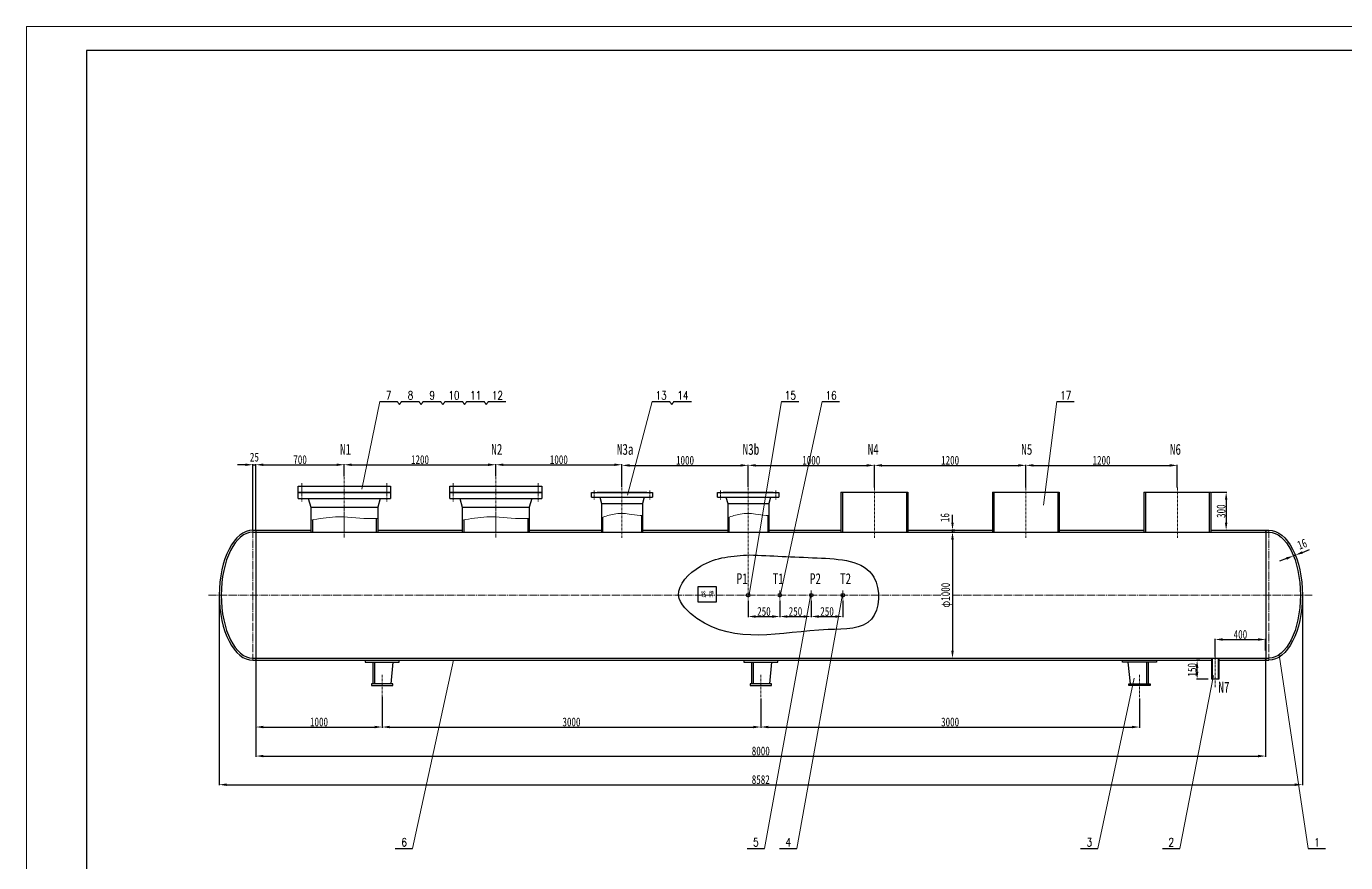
# Model space of a CAD drawing. Header units: millimetres. Extents: x -6371 to 767738, y -126878 to 1396.
# Drawn here: x 509363 to 519814, y -122221 to -115592 of the extents above; entities that cross this region are included whole.
import ezdxf
from ezdxf.enums import TextEntityAlignment as Align

# ---------------------------------------------------------------- set-up
doc = ezdxf.new("R2010")
doc.units = ezdxf.units.MM
doc.header["$LTSCALE"] = 25
doc.header["$PDMODE"] = 1
doc.linetypes.add('ZXX-L', pattern=[3.28, 2.5, -0.3, 0.18, -0.3])
doc.linetypes.add('ZXX-S', pattern=[1.27, 0.75, -0.2, 0.12, -0.2])
doc.layers.get('Defpoints').update_dxf_attribs({"linetype": 'CONTINUOUS'})
for name, color, linetype, lineweight in [('A 粗实线', 1, 'CONTINUOUS', 25), ('B 细实线', 7, 'CONTINUOUS', 15), ('C 文 字', 2, 'CONTINUOUS', 20), ('D 短中心线', 3, 'ZXX-S', 18), ('E 长中心线', 3, 'ZXX-L', 15), ('J 标注尺寸', 2, 'CONTINUOUS', 15)]:
    doc.layers.add(name, color=color, linetype=linetype, lineweight=lineweight)
doc.styles.add('HZTXT', font='SIMFANG.TTF', dxfattribs={"width": 0.75})
doc.styles.add('ROMANC', font='romanc', dxfattribs={"width": 0.7, "height": 6})
doc.styles.add('标题中文', font='SIMFANG.TTF', dxfattribs={"width": 0.7})
doc.dimstyles.new('通用标注4.0', dxfattribs={"dimtxt": 70, "dimasz": 60, "dimexe": 5, "dimexo": 5, "dimgap": 5, "dimtad": 1, "dimdec": 0, "dimzin": 0, "dimdsep": 46, "dimtxsty": 'HZTXT', "dimcen": 5, "dimadec": 0, "dimazin": 0, "dimtfac": 0.375, "dimtdec": 0, "dimtmove": 2, "dimatfit": 3, "dimfxl": 0, "dimtzin": 0, "dimarcsym": 0})

# ---------------------------------------------------------------- blocks, each defined once
blk = doc.blocks.new('*D121')
at = {"layer": 'Defpoints', "color": 0}
for p in [(511881, -119067), (511881, -119166), (511181, -119585)]:
    blk.add_point(p, dxfattribs=at)
at = {"layer": 'J 标注尺寸', "color": 0, "lineweight": -2}
for p, q in [((511181, -119580), (511181, -119062)), ((511241, -119067), (511821, -119067)), ((511881, -119161), (511881, -119062))]:
    blk.add_line(p, q, dxfattribs=at)
at = {"layer": 'J 标注尺寸', "color": 0}
for points in [[(511241, -119057), (511241, -119077), (511181, -119067)], [(511821, -119057), (511821, -119077), (511881, -119067)]]:
    blk.add_solid(points, dxfattribs=at)
at = {"layer": 'J 标注尺寸', "color": 0, "insert": (511531, -119027), "char_height": 70, "attachment_point": 5, "style": 'HZTXT'}
blk.add_mtext('700', dxfattribs=at)
blk = doc.blocks.new('*D122')
at = {"layer": 'Defpoints', "color": 0}
for p in [(513081, -119067), (511881, -119166), (513081, -119166)]:
    blk.add_point(p, dxfattribs=at)
at = {"layer": 'J 标注尺寸', "color": 0, "lineweight": -2}
for p, q in [((511881, -119161), (511881, -119062)), ((511941, -119067), (513021, -119067)), ((513081, -119161), (513081, -119062))]:
    blk.add_line(p, q, dxfattribs=at)
at = {"layer": 'J 标注尺寸', "color": 0}
for points in [[(511941, -119057), (511941, -119077), (511881, -119067)], [(513021, -119057), (513021, -119077), (513081, -119067)]]:
    blk.add_solid(points, dxfattribs=at)
at = {"layer": 'J 标注尺寸', "color": 0, "insert": (512481, -119027), "char_height": 70, "attachment_point": 5, "style": 'HZTXT'}
blk.add_mtext('1200', dxfattribs=at)
blk = doc.blocks.new('*D123')
at = {"layer": 'Defpoints', "color": 0}
for p in [(514081, -119067), (513081, -119166), (514081, -119247)]:
    blk.add_point(p, dxfattribs=at)
at = {"layer": 'J 标注尺寸', "color": 0, "lineweight": -2}
for p, q in [((513081, -119161), (513081, -119062)), ((513141, -119067), (514021, -119067)), ((514081, -119242), (514081, -119062))]:
    blk.add_line(p, q, dxfattribs=at)
at = {"layer": 'J 标注尺寸', "color": 0}
for points in [[(513141, -119057), (513141, -119077), (513081, -119067)], [(514021, -119057), (514021, -119077), (514081, -119067)]]:
    blk.add_solid(points, dxfattribs=at)
at = {"layer": 'J 标注尺寸', "color": 0, "insert": (513581, -119027), "char_height": 70, "attachment_point": 5, "style": 'HZTXT'}
blk.add_mtext('1000', dxfattribs=at)
blk = doc.blocks.new('*D110')
at = {"layer": 'Defpoints', "color": 0}
for p in [(515081, -119072), (514081, -119242), (515081, -119247)]:
    blk.add_point(p, dxfattribs=at)
at = {"layer": 'J 标注尺寸', "color": 0, "lineweight": -2}
for p, q in [((514081, -119237), (514081, -119067)), ((514141, -119072), (515021, -119072)), ((515081, -119242), (515081, -119067))]:
    blk.add_line(p, q, dxfattribs=at)
at = {"layer": 'J 标注尺寸', "color": 0}
for points in [[(514141, -119062), (514141, -119082), (514081, -119072)], [(515021, -119062), (515021, -119082), (515081, -119072)]]:
    blk.add_solid(points, dxfattribs=at)
at = {"layer": 'J 标注尺寸', "color": 0, "insert": (514581, -119032), "char_height": 70, "attachment_point": 5, "style": 'HZTXT'}
blk.add_mtext('1000', dxfattribs=at)
blk = doc.blocks.new('*D111')
at = {"layer": 'Defpoints', "color": 0}
for p in [(516081, -119072), (515081, -119242), (516081, -119252)]:
    blk.add_point(p, dxfattribs=at)
at = {"layer": 'J 标注尺寸', "color": 0, "lineweight": -2}
for p, q in [((515081, -119237), (515081, -119067)), ((515141, -119072), (516021, -119072)), ((516081, -119247), (516081, -119067))]:
    blk.add_line(p, q, dxfattribs=at)
at = {"layer": 'J 标注尺寸', "color": 0}
for points in [[(515141, -119062), (515141, -119082), (515081, -119072)], [(516021, -119062), (516021, -119082), (516081, -119072)]]:
    blk.add_solid(points, dxfattribs=at)
at = {"layer": 'J 标注尺寸', "color": 0, "insert": (515581, -119032), "char_height": 70, "attachment_point": 5, "style": 'HZTXT'}
blk.add_mtext('1000', dxfattribs=at)
blk = doc.blocks.new('*D112')
at = {"layer": 'Defpoints', "color": 0}
for p in [(517281, -119072), (516081, -119171), (517281, -119252)]:
    blk.add_point(p, dxfattribs=at)
at = {"layer": 'J 标注尺寸', "color": 0, "lineweight": -2}
for p, q in [((516081, -119166), (516081, -119067)), ((516141, -119072), (517221, -119072)), ((517281, -119247), (517281, -119067))]:
    blk.add_line(p, q, dxfattribs=at)
at = {"layer": 'J 标注尺寸', "color": 0}
for points in [[(516141, -119062), (516141, -119082), (516081, -119072)], [(517221, -119062), (517221, -119082), (517281, -119072)]]:
    blk.add_solid(points, dxfattribs=at)
at = {"layer": 'J 标注尺寸', "color": 0, "insert": (516681, -119032), "char_height": 70, "attachment_point": 5, "style": 'HZTXT'}
blk.add_mtext('1200', dxfattribs=at)
blk = doc.blocks.new('*D113')
at = {"layer": 'Defpoints', "color": 0}
for p in [(518481, -119072), (517281, -119171), (518481, -119252)]:
    blk.add_point(p, dxfattribs=at)
at = {"layer": 'J 标注尺寸', "color": 0, "lineweight": -2}
for p, q in [((517281, -119166), (517281, -119067)), ((517341, -119072), (518421, -119072)), ((518481, -119247), (518481, -119067))]:
    blk.add_line(p, q, dxfattribs=at)
at = {"layer": 'J 标注尺寸', "color": 0}
for points in [[(517341, -119062), (517341, -119082), (517281, -119072)], [(518421, -119062), (518421, -119082), (518481, -119072)]]:
    blk.add_solid(points, dxfattribs=at)
at = {"layer": 'J 标注尺寸', "color": 0, "insert": (517881, -119032), "char_height": 70, "attachment_point": 5, "style": 'HZTXT'}
blk.add_mtext('1200', dxfattribs=at)
blk = doc.blocks.new('*D114')
at = {"layer": 'Defpoints', "color": 0}
for p in [(511181, -120617), (512181, -120901), (512181, -121146)]:
    blk.add_point(p, dxfattribs=at)
at = {"layer": 'J 标注尺寸', "color": 0, "lineweight": -2}
for p, q in [((511181, -120622), (511181, -121151)), ((512181, -120906), (512181, -121151)), ((511241, -121146), (512121, -121146))]:
    blk.add_line(p, q, dxfattribs=at)
at = {"layer": 'J 标注尺寸', "color": 0}
for points in [[(511241, -121136), (511241, -121156), (511181, -121146)], [(512121, -121136), (512121, -121156), (512181, -121146)]]:
    blk.add_solid(points, dxfattribs=at)
at = {"layer": 'J 标注尺寸', "color": 0, "insert": (511681, -121106), "char_height": 70, "attachment_point": 5, "style": 'HZTXT'}
blk.add_mtext('1000', dxfattribs=at)
blk = doc.blocks.new('*D124')
at = {"layer": 'Defpoints', "color": 0}
for p in [(512181, -120915), (515181, -120915), (515181, -121146)]:
    blk.add_point(p, dxfattribs=at)
at = {"layer": 'J 标注尺寸', "color": 0, "lineweight": -2}
for p, q in [((512181, -120920), (512181, -121151)), ((515181, -120920), (515181, -121151)), ((512241, -121146), (515121, -121146))]:
    blk.add_line(p, q, dxfattribs=at)
at = {"layer": 'J 标注尺寸', "color": 0}
for points in [[(512241, -121136), (512241, -121156), (512181, -121146)], [(515121, -121136), (515121, -121156), (515181, -121146)]]:
    blk.add_solid(points, dxfattribs=at)
at = {"layer": 'J 标注尺寸', "color": 0, "insert": (513681, -121106), "char_height": 70, "attachment_point": 5, "style": 'HZTXT'}
blk.add_mtext('3000', dxfattribs=at)
blk = doc.blocks.new('*D115')
at = {"layer": 'Defpoints', "color": 0}
for p in [(518638, -120617), (518664, -120617), (518730, -120767)]:
    blk.add_point(p, dxfattribs=at)
at = {"layer": 'J 标注尺寸', "color": 0, "lineweight": -2}
for p, q in [((518659, -120617), (518633, -120617)), ((518638, -120707), (518638, -120677)), ((518725, -120767), (518633, -120767))]:
    blk.add_line(p, q, dxfattribs=at)
at = {"layer": 'J 标注尺寸', "color": 0}
for points in [[(518628, -120677), (518648, -120677), (518638, -120617)], [(518628, -120707), (518648, -120707), (518638, -120767)]]:
    blk.add_solid(points, dxfattribs=at)
at = {"layer": 'J 标注尺寸', "color": 0, "insert": (518598, -120692), "char_height": 70, "attachment_point": 5, "rotation": 90, "style": 'HZTXT'}
blk.add_mtext('150', dxfattribs=at)
blk = doc.blocks.new('*D125')
at = {"layer": 'Defpoints', "color": 0}
for p in [(519181, -120452), (518781, -120591), (519181, -120543)]:
    blk.add_point(p, dxfattribs=at)
at = {"layer": 'J 标注尺寸', "color": 0, "lineweight": -2}
for p, q in [((518781, -120586), (518781, -120447)), ((518841, -120452), (519121, -120452)), ((519181, -120538), (519181, -120447))]:
    blk.add_line(p, q, dxfattribs=at)
at = {"layer": 'J 标注尺寸', "color": 0}
for points in [[(518841, -120442), (518841, -120462), (518781, -120452)], [(519121, -120442), (519121, -120462), (519181, -120452)]]:
    blk.add_solid(points, dxfattribs=at)
at = {"layer": 'J 标注尺寸', "color": 0, "insert": (518981, -120412), "char_height": 70, "attachment_point": 5, "style": 'HZTXT'}
blk.add_mtext('400', dxfattribs=at)
blk = doc.blocks.new('*D126')
at = {"layer": 'Defpoints', "color": 0}
for p in [(515181, -120915), (518181, -120915), (518181, -121146)]:
    blk.add_point(p, dxfattribs=at)
at = {"layer": 'J 标注尺寸', "color": 0, "lineweight": -2}
for p, q in [((515181, -120920), (515181, -121151)), ((518181, -120920), (518181, -121151)), ((515241, -121146), (518121, -121146))]:
    blk.add_line(p, q, dxfattribs=at)
at = {"layer": 'J 标注尺寸', "color": 0}
for points in [[(515241, -121136), (515241, -121156), (515181, -121146)], [(518121, -121136), (518121, -121156), (518181, -121146)]]:
    blk.add_solid(points, dxfattribs=at)
at = {"layer": 'J 标注尺寸', "color": 0, "insert": (516681, -121106), "char_height": 70, "attachment_point": 5, "style": 'HZTXT'}
blk.add_mtext('3000', dxfattribs=at)
blk = doc.blocks.new('*D127')
at = {"layer": 'Defpoints', "color": 0}
for p in [(511181, -120617), (519181, -120617), (519181, -121376)]:
    blk.add_point(p, dxfattribs=at)
at = {"layer": 'J 标注尺寸', "color": 0, "lineweight": -2}
for p, q in [((511181, -120622), (511181, -121381)), ((519181, -120622), (519181, -121381)), ((511241, -121376), (519121, -121376))]:
    blk.add_line(p, q, dxfattribs=at)
at = {"layer": 'J 标注尺寸', "color": 0}
for points in [[(511241, -121366), (511241, -121386), (511181, -121376)], [(519121, -121366), (519121, -121386), (519181, -121376)]]:
    blk.add_solid(points, dxfattribs=at)
at = {"layer": 'J 标注尺寸', "color": 0, "insert": (515181, -121336), "char_height": 70, "attachment_point": 5, "style": 'HZTXT'}
blk.add_mtext('8000', dxfattribs=at)
blk = doc.blocks.new('*D128')
at = {"layer": 'Defpoints', "color": 0}
for p in [(510890, -120101), (519472, -120101), (519472, -121603)]:
    blk.add_point(p, dxfattribs=at)
at = {"layer": 'J 标注尺寸', "color": 0, "lineweight": -2}
for p, q in [((510890, -120106), (510890, -121608)), ((519472, -120106), (519472, -121608)), ((510950, -121603), (519412, -121603))]:
    blk.add_line(p, q, dxfattribs=at)
at = {"layer": 'J 标注尺寸', "color": 0}
for points in [[(510950, -121593), (510950, -121613), (510890, -121603)], [(519412, -121593), (519412, -121613), (519472, -121603)]]:
    blk.add_solid(points, dxfattribs=at)
at = {"layer": 'J 标注尺寸', "color": 0, "insert": (515181, -121563), "char_height": 70, "attachment_point": 5, "style": 'HZTXT'}
blk.add_mtext('8582', dxfattribs=at)
blk = doc.blocks.new('*D116')
at = {"layer": 'Defpoints', "color": 0}
for p in [(515331, -120137), (515581, -120137), (515581, -120270)]:
    blk.add_point(p, dxfattribs=at)
at = {"layer": 'J 标注尺寸', "color": 0, "lineweight": -2}
for p, q in [((515331, -120142), (515331, -120275)), ((515581, -120142), (515581, -120275)), ((515391, -120270), (515521, -120270))]:
    blk.add_line(p, q, dxfattribs=at)
at = {"layer": 'J 标注尺寸', "color": 0}
for points in [[(515391, -120260), (515391, -120280), (515331, -120270)], [(515521, -120260), (515521, -120280), (515581, -120270)]]:
    blk.add_solid(points, dxfattribs=at)
at = {"layer": 'J 标注尺寸', "color": 0, "insert": (515456, -120230), "char_height": 70, "attachment_point": 5, "style": 'HZTXT'}
blk.add_mtext('250', dxfattribs=at)
blk = doc.blocks.new('*D117')
at = {"layer": 'Defpoints', "color": 0}
for p in [(515081, -120137), (515331, -120137), (515331, -120270)]:
    blk.add_point(p, dxfattribs=at)
at = {"layer": 'J 标注尺寸', "color": 0, "lineweight": -2}
for p, q in [((515081, -120142), (515081, -120275)), ((515331, -120142), (515331, -120275)), ((515141, -120270), (515271, -120270))]:
    blk.add_line(p, q, dxfattribs=at)
at = {"layer": 'J 标注尺寸', "color": 0}
for points in [[(515141, -120260), (515141, -120280), (515081, -120270)], [(515271, -120260), (515271, -120280), (515331, -120270)]]:
    blk.add_solid(points, dxfattribs=at)
at = {"layer": 'J 标注尺寸', "color": 0, "insert": (515206, -120230), "char_height": 70, "attachment_point": 5, "style": 'HZTXT'}
blk.add_mtext('250', dxfattribs=at)
blk = doc.blocks.new('*D118')
at = {"layer": 'Defpoints', "color": 0}
for p in [(515581, -120137), (515831, -120137), (515831, -120270)]:
    blk.add_point(p, dxfattribs=at)
at = {"layer": 'J 标注尺寸', "color": 0, "lineweight": -2}
for p, q in [((515581, -120142), (515581, -120275)), ((515831, -120142), (515831, -120275)), ((515641, -120270), (515771, -120270))]:
    blk.add_line(p, q, dxfattribs=at)
at = {"layer": 'J 标注尺寸', "color": 0}
for points in [[(515641, -120260), (515641, -120280), (515581, -120270)], [(515771, -120260), (515771, -120280), (515831, -120270)]]:
    blk.add_solid(points, dxfattribs=at)
at = {"layer": 'J 标注尺寸', "color": 0, "insert": (515706, -120230), "char_height": 70, "attachment_point": 5, "style": 'HZTXT'}
blk.add_mtext('250', dxfattribs=at)
blk = doc.blocks.new('*D119')
at = {"layer": 'Defpoints', "color": 0}
for p in [(516723, -119601), (516628, -120601), (516700, -120601)]:
    blk.add_point(p, dxfattribs=at)
at = {"layer": 'J 标注尺寸', "color": 0, "lineweight": -2}
for p, q in [((516718, -119601), (516695, -119601)), ((516700, -119661), (516700, -120541)), ((516633, -120601), (516705, -120601))]:
    blk.add_line(p, q, dxfattribs=at)
at = {"layer": 'J 标注尺寸', "color": 0}
for points in [[(516690, -119661), (516710, -119661), (516700, -119601)], [(516690, -120541), (516710, -120541), (516700, -120601)]]:
    blk.add_solid(points, dxfattribs=at)
at = {"layer": 'J 标注尺寸', "color": 0, "insert": (516654, -120101), "char_height": 70, "attachment_point": 5, "rotation": 90, "style": 'HZTXT'}
blk.add_mtext('φ1000', dxfattribs=at)
blk = doc.blocks.new('*D120')
at = {"layer": 'Defpoints', "color": 0}
for p in [(516700, -119585), (516723, -119585), (516723, -119601)]:
    blk.add_point(p, dxfattribs=at)
at = {"layer": 'J 标注尺寸', "color": 0, "lineweight": -2}
for p, q in [((516700, -119525), (516700, -119465)), ((516718, -119585), (516695, -119585)), ((516718, -119601), (516695, -119601)), ((516700, -119601), (516700, -119585)), ((516700, -119661), (516700, -119721))]:
    blk.add_line(p, q, dxfattribs=at)
at = {"layer": 'J 标注尺寸', "color": 0}
for points in [[(516690, -119525), (516710, -119525), (516700, -119585)], [(516690, -119661), (516710, -119661), (516700, -119601)]]:
    blk.add_solid(points, dxfattribs=at)
at = {"layer": 'J 标注尺寸', "color": 0, "insert": (516640, -119486), "char_height": 70, "attachment_point": 5, "rotation": 90, "style": 'HZTXT'}
blk.add_mtext('16', dxfattribs=at)
blk = doc.blocks.new('*D129')
at = {"layer": 'Defpoints', "color": 0}
for p in [(518746, -119285), (518803, -119585), (518868, -119585)]:
    blk.add_point(p, dxfattribs=at)
at = {"layer": 'J 标注尺寸', "color": 0, "lineweight": -2}
for p, q in [((518751, -119285), (518873, -119285)), ((518868, -119345), (518868, -119525)), ((518808, -119585), (518873, -119585))]:
    blk.add_line(p, q, dxfattribs=at)
at = {"layer": 'J 标注尺寸', "color": 0}
for points in [[(518858, -119345), (518878, -119345), (518868, -119285)], [(518858, -119525), (518878, -119525), (518868, -119585)]]:
    blk.add_solid(points, dxfattribs=at)
at = {"layer": 'J 标注尺寸', "color": 0, "insert": (518828, -119435), "char_height": 70, "attachment_point": 5, "rotation": 90, "style": 'HZTXT'}
blk.add_mtext('300', dxfattribs=at)
blk = doc.blocks.new('*D130')
at = {"layer": 'Defpoints', "color": 0}
for p in [(511181, -119067), (511156, -119585), (511181, -119585)]:
    blk.add_point(p, dxfattribs=at)
at = {"layer": 'J 标注尺寸', "color": 0, "lineweight": -2}
for p, q in [((511096, -119067), (511036, -119067)), ((511156, -119580), (511156, -119062)), ((511156, -119067), (511181, -119067)), ((511181, -119580), (511181, -119062)), ((511241, -119067), (511301, -119067))]:
    blk.add_line(p, q, dxfattribs=at)
at = {"layer": 'J 标注尺寸', "color": 0}
for points in [[(511096, -119057), (511096, -119077), (511156, -119067)], [(511241, -119057), (511241, -119077), (511181, -119067)]]:
    blk.add_solid(points, dxfattribs=at)
at = {"layer": 'J 标注尺寸', "color": 0, "insert": (511169, -119007), "char_height": 70, "attachment_point": 5, "style": 'HZTXT'}
blk.add_mtext('25', dxfattribs=at)
blk = doc.blocks.new('*D131')
at = {"layer": 'Defpoints', "color": 0}
for p in [(519405, -119798), (519416, -119783), (519420, -119793)]:
    blk.add_point(p, dxfattribs=at)
at = {"layer": 'J 标注尺寸', "color": 0, "lineweight": -2}
for p, q in [((519472, -119762), (519528, -119740)), ((519346, -119810), (519290, -119832)), ((519404, -119794), (519400, -119784)), ((519402, -119789), (519416, -119783)), ((519418, -119788), (519414, -119779))]:
    blk.add_line(p, q, dxfattribs=at)
at = {"layer": 'J 标注尺寸', "color": 0}
for points in [[(519469, -119753), (519476, -119771), (519416, -119783)], [(519342, -119801), (519349, -119820), (519402, -119789)]]:
    blk.add_solid(points, dxfattribs=at)
at = {"layer": 'J 标注尺寸', "color": 0, "insert": (519470, -119696), "char_height": 70, "attachment_point": 5, "rotation": 20.9662, "style": 'HZTXT'}
blk.add_mtext('16', dxfattribs=at)

msp = doc.modelspace()

# ---------------------------------------------------------------- linework, layer by layer
at = {"layer": 'A 粗实线'}
for p, q in [((512163, -118565.1), (512300.5, -118565.1)), ((512335.2, -118565.1), (512472.7, -118565.1)), ((512507.4, -118565.1), (512644.8, -118565.1)), ((512679.6, -118565.1), (512817, -118565.1)), ((512851.8, -118565.1), (512989.2, -118565.1)), ((513023.9, -118565.1), (513161.4, -118565.1)), ((514321.3, -118565.1), (514458.7, -118565.1)), ((514493.4, -118565.1), (514630.9, -118565.1)), ((515345, -118565.1), (515482.5, -118565.1)), ((515667.9, -118565.1), (515805.4, -118565.1)), ((517526.8, -118565.1), (517664.3, -118565.1)), ((511516.3, -119284.8), (511516.3, -119236.8)), ((511516.3, -119236.8), (512246.3, -119236.8)), ((512246.3, -119236.8), (512246.3, -119284.8)), ((512716.3, -119284.8), (512716.3, -119236.8)), ((512716.3, -119236.8), (513446.3, -119236.8)), ((513446.3, -119236.8), (513446.3, -119284.8)), ((511516.3, -119284.8), (512246.3, -119284.8)), ((511516.3, -119335.8), (511516.3, -119287.8)), ((511516.3, -119287.8), (512246.3, -119287.8)), ((511516.3, -119335.8), (512246.3, -119335.8)), ((511573.8, -119287.8), (511573.8, -119284.8)), ((511573.8, -119284.8), (512188.8, -119284.8)), ((511596.3, -119335.8), (511616.3, -119402.8)), ((512166.3, -119335.8), (512146.3, -119402.8)), ((512188.8, -119284.8), (512188.8, -119287.8)), ((512246.3, -119287.8), (512246.3, -119335.8)), ((512716.3, -119284.8), (513446.3, -119284.8)), ((512716.3, -119335.8), (512716.3, -119287.8)), ((512716.3, -119287.8), (513446.3, -119287.8)), ((512716.3, -119335.8), (513446.3, -119335.8)), ((512773.8, -119287.8), (512773.8, -119284.8)), ((512773.8, -119284.8), (513388.8, -119284.8)), ((512796.3, -119335.8), (512816.3, -119402.8)), ((513366.3, -119335.8), (513346.3, -119402.8)), ((513388.8, -119284.8), (513388.8, -119287.8)), ((513446.3, -119287.8), (513446.3, -119335.8)), ((513838.8, -119323.8), (513838.8, -119287.8)), ((513838.8, -119287.8), (514323.8, -119287.8)), ((513838.8, -119323.8), (514323.8, -119323.8)), ((513883.8, -119287.8), (513883.8, -119284.8)), ((513883.8, -119284.8), (514278.8, -119284.8)), ((513905.3, -119323.8), (513918.8, -119372.8)), ((514257.3, -119323.8), (514243.8, -119372.8)), ((514278.8, -119284.8), (514278.8, -119287.8)), ((514323.8, -119287.8), (514323.8, -119323.8)), ((514838.8, -119323.8), (514838.8, -119287.8)), ((514838.8, -119287.8), (515323.8, -119287.8)), ((514838.8, -119323.8), (515323.8, -119323.8)), ((514883.8, -119287.8), (514883.8, -119284.8)), ((514883.8, -119284.8), (515278.8, -119284.8)), ((514905.3, -119323.8), (514918.8, -119372.8)), ((515257.3, -119323.8), (515243.8, -119372.8)), ((515278.8, -119284.8), (515278.8, -119287.8)), ((515323.8, -119287.8), (515323.8, -119323.8)), ((515816.3, -119284.8), (515816.3, -119600.8)), ((515816.3, -119284.8), (516346.3, -119284.8)), ((515828.3, -119284.8), (515828.3, -119600.8)), ((516334.3, -119284.8), (516334.3, -119600.8)), ((516346.3, -119284.8), (516346.3, -119600.8)), ((517016.3, -119284.8), (517016.3, -119600.8)), ((517016.3, -119284.8), (517546.3, -119284.8)), ((517028.3, -119284.8), (517028.3, -119600.8)), ((517534.3, -119284.8), (517534.3, -119600.8)), ((517546.3, -119284.8), (517546.3, -119600.8)), ((518216.3, -119284.8), (518216.3, -119600.8)), ((518216.3, -119284.8), (518746.3, -119284.8)), ((518228.3, -119284.8), (518228.3, -119600.8)), ((518734.3, -119284.8), (518734.3, -119600.8)), ((518746.3, -119284.8), (518746.3, -119600.8)), ((511616.3, -119402.8), (511616.3, -119600.8)), ((511616.3, -119402.8), (512146.3, -119402.8)), ((512146.3, -119402.8), (512146.3, -119600.8)), ((512816.3, -119402.8), (512816.3, -119600.8)), ((512816.3, -119402.8), (513346.3, -119402.8)), ((513346.3, -119402.8), (513346.3, -119600.8)), ((513918.8, -119372.8), (513918.8, -119600.8)), ((513918.8, -119372.8), (514243.8, -119372.8)), ((514243.8, -119372.8), (514243.8, -119600.8)), ((514918.8, -119372.8), (514918.8, -119600.8)), ((514918.8, -119372.8), (515243.8, -119372.8)), ((515243.8, -119372.8), (515243.8, -119600.8)), ((511628.3, -119504.2), (511628.3, -119600.8)), ((512134.3, -119493.6), (512134.3, -119600.8)), ((512828.3, -119504.2), (512828.3, -119600.8)), ((513334.3, -119493.6), (513334.3, -119600.8)), ((513926.8, -119484), (513926.8, -119600.8)), ((514235.8, -119468.7), (514235.8, -119600.8)), ((514926.8, -119484), (514926.8, -119600.8)), ((515235.8, -119468.7), (515235.8, -119600.8)), ((511156.3, -119584.8), (511616.3, -119584.8)), ((511156.3, -119600.8), (519206.3, -119600.8)), ((511181.3, -119584.8), (511181.3, -120616.8)), ((512146.3, -119584.8), (512816.3, -119584.8)), ((513346.3, -119584.8), (513918.8, -119584.8)), ((514243.8, -119584.8), (514918.8, -119584.8)), ((515243.8, -119584.8), (515816.3, -119584.8)), ((516346.3, -119584.8), (517016.3, -119584.8)), ((517546.3, -119584.8), (518216.3, -119584.8)), ((518746.3, -119584.8), (519206.3, -119584.8)), ((519181.3, -119584.8), (519181.3, -120616.8)), ((511156.3, -120600.8), (519206.3, -120600.8)), ((518752.8, -120600.8), (518752.8, -120766.8)), ((518757.8, -120600.8), (518757.8, -120766.8)), ((518804.8, -120600.8), (518804.8, -120766.8)), ((518809.8, -120600.8), (518809.8, -120766.8)), ((511156.3, -120616.8), (518752.8, -120616.8)), ((512046.3, -120616.8), (512046.3, -120630.8)), ((512046.3, -120630.8), (512316.3, -120630.8)), ((512110.3, -120802.8), (512110.3, -120630.8)), ((512124.3, -120802.8), (512124.3, -120630.8)), ((512252.3, -120802.8), (512269.7, -120630.8)), ((512316.3, -120630.8), (512316.3, -120616.8)), ((515046.3, -120616.8), (515046.3, -120630.8)), ((515046.3, -120630.8), (515316.3, -120630.8)), ((515110.3, -120802.8), (515110.3, -120630.8)), ((515124.3, -120802.8), (515124.3, -120630.8)), ((515252.3, -120802.8), (515269.7, -120630.8)), ((515316.3, -120630.8), (515316.3, -120616.8)), ((518046.3, -120630.8), (518046.3, -120616.8)), ((518316.3, -120630.8), (518046.3, -120630.8)), ((518110.3, -120802.8), (518092.9, -120630.8)), ((518238.3, -120802.8), (518238.3, -120630.8)), ((518252.3, -120802.8), (518252.3, -120630.8)), ((518316.3, -120616.8), (518316.3, -120630.8)), ((518809.8, -120616.8), (519206.3, -120616.8)), ((512096.3, -120802.8), (512096.3, -120816.8)), ((512266.3, -120802.8), (512096.3, -120802.8)), ((512096.3, -120816.8), (512266.3, -120816.8)), ((512266.3, -120816.8), (512266.3, -120802.8)), ((515096.3, -120802.8), (515096.3, -120816.8)), ((515266.3, -120802.8), (515096.3, -120802.8)), ((515096.3, -120816.8), (515266.3, -120816.8)), ((515266.3, -120816.8), (515266.3, -120802.8)), ((518096.3, -120816.8), (518096.3, -120802.8)), ((518096.3, -120802.8), (518266.3, -120802.8)), ((518266.3, -120816.8), (518096.3, -120816.8)), ((518266.3, -120802.8), (518266.3, -120816.8)), ((518809.8, -120766.8), (518752.8, -120766.8)), ((518809.8, -120766.8), (518752.8, -120766.8)), ((512284.8, -122107.9), (512422.3, -122107.9)), ((515072.3, -122107.9), (515209.8, -122107.9)), ((515328.3, -122107.9), (515465.8, -122107.9)), ((517714.1, -122107.9), (517851.6, -122107.9)), ((518363, -122107.9), (518500.4, -122107.9)), ((519517.2, -122107.9), (519654.7, -122107.9))]:
    msp.add_line(p, q, dxfattribs=at)
at = {"layer": 'A 粗实线', "color": 5}
msp.add_lwpolyline([(509837.6, -126688.2), (525151.6, -126688.2), (525151.6, -115782.2), (509837.6, -115782.2)], close=True, dxfattribs=at)
at = {"layer": 'A 粗实线'}
msp.add_lwpolyline([(514681.3, -120154.7), (514831.3, -120154.7), (514831.3, -120034.7), (514681.3, -120034.7)], close=True, dxfattribs=at)
for centre in [(515081.3, -120100.8), (515331.3, -120100.8), (515581.3, -120100.8), (515831.3, -120100.8)]:
    msp.add_circle(centre, 13.5, dxfattribs=at)
for major_axis, ratio in [((0, -516), 0.5155039), ((0, -500), 0.5)]:
    msp.add_ellipse((511156.3, -120100.8), major_axis=major_axis, ratio=ratio, start_param=3.1415927, end_param=6.2831853, dxfattribs=at)
at = {"layer": 'A 粗实线', "extrusion": (0, 0, -1)}
for major_axis, ratio in [((0, -516), 0.5155039), ((0, -500), 0.5)]:
    msp.add_ellipse((519206.3, -120100.8), major_axis=major_axis, ratio=ratio, start_param=3.1415927, end_param=6.2831853, dxfattribs=at)
at = {"layer": 'A 粗实线', "color": 0}
msp.add_spline([(515092.6, -119781.9), (514702.2, -119872), (514530.1, -120100.8), (514675.4, -120284.6), (515714.6, -120373.9), (516058, -120291.3), (516077.1, -119957.8), (515628.8, -119805.3), (515092.6, -119781.9)], degree=3, dxfattribs=at)
at = {"layer": 'A 粗实线'}
for points in [[(511181.3, -119600.8), (511170.1, -119584.8), (511192.5, -119584.8)], [(519181.3, -119600.8), (519192.5, -119584.8), (519170.1, -119584.8)], [(511181.3, -120600.8), (511170.1, -120616.8), (511192.5, -120616.8)], [(519181.3, -120600.8), (519192.5, -120616.8), (519170.1, -120616.8)]]:
    msp.add_solid(points, dxfattribs=at)
at = {"layer": 'B 细实线'}
for p, q in [((512020.1, -119260.1), (512163, -118565.1)), ((512300.5, -118565.1), (512317.8, -118589.4)), ((512335.2, -118565.1), (512317.8, -118589.4)), ((512472.7, -118565.1), (512490, -118589.4)), ((512507.4, -118565.1), (512490, -118589.4)), ((512644.8, -118565.1), (512662.2, -118589.4)), ((512679.6, -118565.1), (512662.2, -118589.4)), ((512817, -118565.1), (512834.4, -118589.4)), ((512851.8, -118565.1), (512834.4, -118589.4)), ((512989.2, -118565.1), (513006.6, -118589.4)), ((513023.9, -118565.1), (513006.6, -118589.4)), ((514124.5, -119307.9), (514321.3, -118565.1)), ((514458.7, -118565.1), (514476.1, -118589.4)), ((514493.4, -118565.1), (514476.1, -118589.4)), ((515089.1, -120094.3), (515345, -118565.1)), ((515337.9, -120093.4), (515667.9, -118565.1)), ((517421, -119387.1), (517526.8, -118565.1)), ((515578.4, -120093), (515209.8, -122107.9)), ((515828.1, -120094.4), (515465.8, -122107.9)), ((519287.7, -120573.5), (519517.2, -122107.9)), ((512746.2, -120616.8), (512422.3, -122107.9)), ((518138.4, -120759), (517851.6, -122107.9)), ((518768.3, -120737), (518500.4, -122107.9))]:
    msp.add_line(p, q, dxfattribs=at)
msp.add_lwpolyline([(509362.6, -126878.2), (525341.6, -126878.2), (525341.6, -115592.2), (509362.6, -115592.2)], close=True, dxfattribs=at)
for points in [[(513918.8, -119486.8), (514018.7, -119457.8), (514138.1, -119457.8), (514224.3, -119468.6), (514243.8, -119468.6)], [(514918.8, -119486.8), (515018.7, -119457.8), (515138.1, -119457.8), (515224.3, -119468.6), (515243.8, -119468.6)], [(511616.3, -119506.4), (511811.7, -119480.6), (512068.9, -119493.5), (512146.3, -119493.5)], [(512816.3, -119506.4), (513011.7, -119480.6), (513268.9, -119493.5), (513346.3, -119493.5)]]:
    msp.add_spline(points, degree=3, dxfattribs=at)
at = {"layer": 'D 短中心线'}
for p, q in [((511545, -119212.8), (511545, -119308.8)), ((511881.3, -119166.1), (511881.3, -119646.9)), ((512217.5, -119212.8), (512217.5, -119308.8)), ((512745, -119212.8), (512745, -119308.8)), ((513081.3, -119166.1), (513081.3, -119646.9)), ((513417.5, -119212.8), (513417.5, -119308.8)), ((514081.3, -119246.5), (514081.3, -119646.9)), ((515081.3, -119246.5), (515081.3, -120137.1)), ((516081.3, -119246.5), (516081.3, -119646.9)), ((517281.3, -119246.5), (517281.3, -119646.9)), ((518481.3, -119246.5), (518481.3, -119646.9)), ((511545, -119263.8), (511545, -119359.8)), ((512217.5, -119263.8), (512217.5, -119359.8)), ((512745, -119263.8), (512745, -119359.8)), ((513417.5, -119263.8), (513417.5, -119359.8)), ((513861.3, -119269.8), (513861.3, -119341.8)), ((514301.3, -119269.8), (514301.3, -119341.8)), ((514861.3, -119269.8), (514861.3, -119341.8)), ((515301.3, -119269.8), (515301.3, -119341.8)), ((518781.3, -120590.8), (518781.3, -120830.9)), ((512181.3, -120732.8), (512181.3, -120914.8)), ((515181.3, -120732.8), (515181.3, -120914.8)), ((518181.3, -120732.8), (518181.3, -120914.8))]:
    msp.add_line(p, q, dxfattribs=at)
at = {"layer": 'E 长中心线'}
for p, q in [((511156.3, -119584.8), (511156.3, -120616.8)), ((519206.3, -119584.8), (519206.3, -120616.8)), ((515331.3, -120064.5), (515331.3, -120137.1)), ((515581.3, -120064.5), (515581.3, -120137.1)), ((515831.3, -120064.5), (515831.3, -120137.1)), ((510806.3, -120100.8), (516606.4, -120100.8)), ((516699.6, -120100.8), (519556.3, -120100.8))]:
    msp.add_line(p, q, dxfattribs=at)

# ---------------------------------------------------------------- texts
at = {"layer": 'C 文 字', "style": 'ROMANC', "width": 0.8}
for s, height, p in [('7', 64.5, (512233.2, -118516.7)), ('8', 64.5, (512405.4, -118516.7)), ('9', 64.5, (512577.6, -118516.7)), ('10', 64.49, (512749.8, -118516.7)), ('11', 64.49, (512922, -118516.7)), ('12', 64.49, (513094.2, -118516.7)), ('13', 64.49, (514391.5, -118516.7)), ('14', 64.49, (514563.7, -118516.7)), ('15', 64.49, (515415.2, -118516.7)), ('16', 64.49, (515738.2, -118516.7)), ('17', 64.49, (517597.1, -118516.7)), ('6', 64.5, (512355, -122059.5)), ('5', 64.5, (515142.5, -122059.5)), ('4', 64.5, (515398.5, -122059.5)), ('3', 64.5, (517784.3, -122059.5)), ('2', 64.5, (518433.2, -122059.5)), ('1', 64.5, (519587.4, -122059.5))]:
    msp.add_text(s, height=height, dxfattribs=at).set_placement(p, align=Align.MIDDLE)
at = {"layer": 'J 标注尺寸', "style": '标题中文', "width": 0.7}
msp.add_text('铭 牌', height=39.98, dxfattribs=at).set_placement((514707.3, -120112.8))
at = {"layer": 'J 标注尺寸', "char_height": 86.4, "width": 1382.4, "attachment_point": 1, "style": 'HZTXT'}
for s, insert in [('N1', (511846.9, -118901.5)), ('N2', (513045.6, -118901.5)), ('N3a', (514040.4, -118901.5)), ('N3b', (515036.9, -118901.5)), ('N4', (516027.6, -118901.5)), ('N5', (517244.5, -118901.5)), ('N6', (518422.4, -118901.5)), ('P1', (514989.8, -119926.9)), ('T1', (515276.1, -119926.9)), ('P2', (515570, -119926.9)), ('T2', (515808.6, -119926.9)), ('N7', (518806, -120787.3))]:
    msp.add_mtext(s, dxfattribs=dict(at, insert=insert))

# ---------------------------------------------------------------- dimensions: what is measured, and where the dimension line sits
at = {"layer": 'J 标注尺寸'}
for base, p1, p2, picture, middle in [((511181.3, -119066.7), (511156.3, -119584.8), (511181.3, -119584.8), '*D130', (511168.8, -119006.7)), ((511881.3, -119066.7), (511181.3, -119584.8), (511881.3, -119166.1), '*D121', (511531.3, -119026.7)), ((513081.3, -119066.7), (511881.3, -119166.1), (513081.3, -119166.1), '*D122', (512481.3, -119026.7)), ((514081.3, -119066.7), (513081.3, -119166.1), (514081.3, -119246.5), '*D123', (513581.3, -119026.7)), ((515081.3, -119071.7), (514081.3, -119241.5), (515081.3, -119246.5), '*D110', (514581.3, -119031.7)), ((516081.3, -119071.7), (515081.3, -119241.5), (516081.3, -119251.5), '*D111', (515581.3, -119031.7)), ((517281.3, -119071.7), (516081.3, -119171.1), (517281.3, -119251.5), '*D112', (516681.3, -119031.7)), ((518481.3, -119071.7), (517281.3, -119171.1), (518481.3, -119251.5), '*D113', (517881.3, -119031.7)), ((519472.3, -121603), (510890.3, -120100.8), (519472.3, -120100.8), '*D128', (515181.3, -121563)), ((515331.3, -120269.7), (515081.3, -120137.1), (515331.3, -120137.1), '*D117', (515206.3, -120229.7)), ((515581.3, -120269.7), (515331.3, -120137.1), (515581.3, -120137.1), '*D116', (515456.3, -120229.7)), ((515831.3, -120269.7), (515581.3, -120137.1), (515831.3, -120137.1), '*D118', (515706.3, -120229.7)), ((519181.3, -120451.9), (518781.3, -120590.8), (519181.3, -120543.1), '*D125', (518981.3, -120411.9)), ((512181.3, -121145.9), (511181.3, -120616.8), (512181.3, -120900.8), '*D114', (511681.3, -121105.9)), ((519181.3, -121376.2), (511181.3, -120616.8), (519181.3, -120616.8), '*D127', (515181.3, -121336.2)), ((515181.3, -121145.9), (512181.3, -120914.8), (515181.3, -120914.8), '*D124', (513681.3, -121105.9)), ((518181.3, -121145.9), (515181.3, -120914.8), (518181.3, -120914.8), '*D126', (516681.3, -121105.9))]:
    dim = msp.add_linear_dim(base=base, p1=p1, p2=p2, dimstyle='通用标注4.0', dxfattribs=at)
    dim.commit()
    dim.dimension.update_dxf_attribs({"geometry": picture, "text_midpoint": middle})
for base, p1, p2, picture, middle in [((518867.6, -119584.8), (518746.3, -119284.8), (518803.3, -119584.8), '*D129', (518827.6, -119434.8)), ((518637.7, -120616.8), (518730.3, -120766.8), (518664.3, -120616.8), '*D115', (518597.7, -120691.8))]:
    dim = msp.add_linear_dim(base=base, p1=p1, p2=p2, angle=90, dimstyle='通用标注4.0', dxfattribs=at)
    dim.commit()
    dim.dimension.update_dxf_attribs({"geometry": picture, "text_midpoint": middle})
dim = msp.add_linear_dim(base=(516699.6, -119584.8), p1=(516723.2, -119600.8), p2=(516723.2, -119584.8), angle=90, dimstyle='通用标注4.0', dxfattribs=at)
dim.commit()
dim.dimension.update_dxf_attribs({"geometry": '*D120', "text_midpoint": (516639.6, -119485.7), "dimtype": 160})
dim = msp.add_linear_dim(base=(516699.6, -120600.8), p1=(516723.2, -119600.8), p2=(516627.6, -120600.8), angle=90, text='φ1000', dimstyle='通用标注4.0', dxfattribs=at)
dim.commit()
dim.dimension.update_dxf_attribs({"geometry": '*D119', "text_midpoint": (516654.3, -120100.8)})
dim = msp.add_linear_dim(base=(519416.1, -119783.4), p1=(519405.4, -119798.5), p2=(519419.8, -119793), angle=20.96617, text='16', dimstyle='通用标注4.0', dxfattribs=at)
dim.commit()
dim.dimension.update_dxf_attribs({"geometry": '*D131', "text_midpoint": (519470.1, -119696), "dimtype": 161})

doc.saveas('drawing.dxf')
